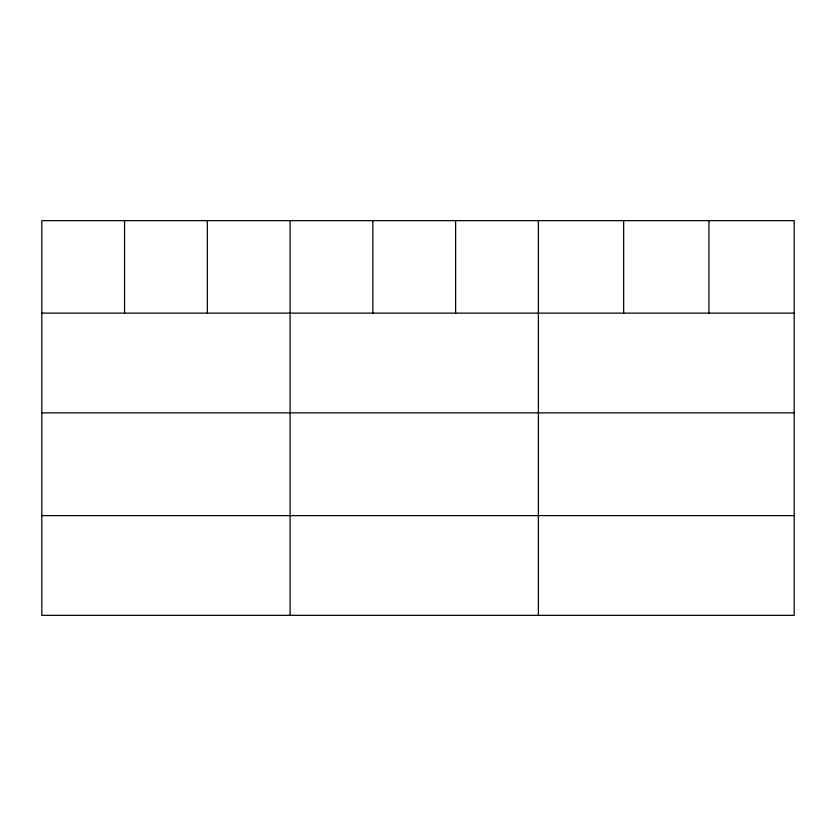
<?xml version="1.0" encoding="UTF-8"?>
<svg xmlns="http://www.w3.org/2000/svg" width="836" height="836" viewBox="0 0 836 836"><rect width="100%" height="100%" fill="white"/><g stroke="black" fill="none" stroke-linecap="round" stroke-linejoin="round"><path stroke-width="1.25" d="M794.2 313.124L794.2 615.348L41.8 615.348L41.8 220.652L794.2 220.652L794.2 313.124L41.8 313.124M41.8 412.859L794.2 412.859M41.8 515.613L794.2 515.613M708.928 220.652L708.928 313.124M623.656 220.652L623.656 313.124M538.384 220.652L538.384 615.348M455.62 220.652L455.62 313.124M372.856 220.652L372.856 313.124M290.092 220.652L290.092 615.348M207.328 220.652L207.328 313.124M124.564 220.652L124.564 313.124"/></g></svg>
